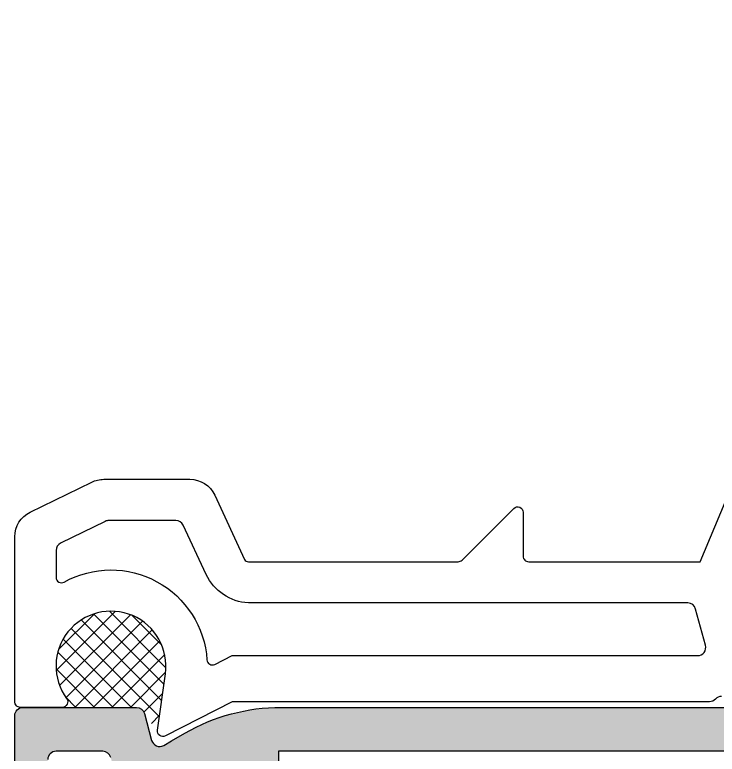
# Model space of a CAD drawing. Header units: millimetres. Extents: x 221 to 2771, y 196 to 840.
# Drawn here: x 633.31 to 638.42, y 633.35 to 638.73 of the extents above; entities that cross this region are included whole.
import ezdxf

# ---------------------------------------------------------------- set-up
doc = ezdxf.new("R2010")
doc.units = ezdxf.units.MM

# ---------------------------------------------------------------- blocks, each defined once
blk = doc.blocks.new('50S14')
at = {"ltscale": 10}
h = blk.add_hatch(color=252, dxfattribs=at)
h.paths.add_polyline_path([(-107.0316633276293, -174.2348603060191), (-107.0316633276293, -173.9348603060298, -0.4142135623734542), (-106.7316633276118, -173.6348603060069), (-106.4385787116021, -173.6348603060069, -0.1378721067443939), (-106.2822758219804, -173.6787950668477), (-104.787966217194, -174.5909255452138, 0.5855240683147054), (-104.3316633276322, -174.3348603060203), (-104.3316633276322, -174.1172793785522, 0.1925696473190736), (-104.8833196047494, -172.7380402910794), (-105.927306388015, -171.6417461691422, -0.3999714640781722), (-105.9273063880096, -171.2279744429006), (-104.8833196047885, -170.131680321068, 0.1925696473236248), (-104.3316633276322, -168.7524412335156), (-104.3316633276322, -168.5348603060283, 0.4720450111780245), (-104.6893052228911, -168.2404500278149), (-105.3512217644698, -168.6226077212759), (-106.2822758219795, -169.1909255452006, -0.1378721067295342), (-106.4385787115848, -169.2348603060423), (-106.7316633276373, -169.2348603060423, -0.4142135623734244), (-107.0316633276293, -168.9348603060503), (-107.0316633276293, -168.7494354371506), (-107.0316633276293, -165.3494354371505), (-107.0316633276293, -165.1640105682504, 0.1826758136856121), (-107.1566633276293, -164.8332916543773, -0.6457513110732706), (-106.9316633276253, -164.3348603060181), (-106.7316633276337, -164.3348603060181), (-104.8292656344161, -164.8446062316161, -0.2679491923812928), (-104.6171336000393, -165.0567382659829), (-104.6021906753581, -165.112506019861, 0.5773502688967477), (-104.1002808932894, -165.2469923404105), (-103.8323059116087, -164.9790173587444, 0.1763269807359087), (-103.7455795367428, -164.7930320476585), (-103.5328049182231, -162.3610070288228, 0.548618786638854), (-103.9342693705808, -162.0529525197976), (-105.345102626487, -162.5664538304391, 0.2637246697106664), (-105.5370799555226, -162.7916109613329, -0.3595082375259776), (-105.8316633275867, -163.0348603060302), (-107.3316589099218, -163.0348603063226), (-107.7209760423616, -163.0348603062739), (-128.7316633276209, -163.0348603060302), (-128.7316633276191, -134.7262723180147, 0.1316524975863685), (-129.6694855011015, -131.2262723180775), (-130.1151027155615, -130.4544406618688, -0.4931454260172502), (-129.9329408079279, -130.0146629139417), (-128.9540176140931, -129.7523612347154, 0.3394542588718448), (-128.7316633276191, -129.462583486833), (-128.7316633276191, -125.3348603060349, 0.4142135623750101), (-129.031663327612, -125.0348603060429), (-131.8258671392309, -125.0348603060429, 0.3639702342745288), (-132.121309465118, -125.2827658527344), (-132.2271056535242, -125.8827658527675, 0.4663076581460308), (-131.9316633276198, -126.234860306055), (-130.6316633276087, -126.234860306055, -0.4142135623735054), (-130.3316633276177, -126.5348603060452), (-130.3316633276177, -128.2348603060509, -0.3394542588718448), (-130.5540176140917, -128.5246380539334), (-131.7652718397371, -128.8491926455117, 0.1989123674490532), (-131.9474337472489, -128.9889703933227), (-132.2914709487691, -129.5848603061459, 0.2679491924676702), (-132.29147094876, -129.8848603059655), (-131.338843004572, -131.5348603060374, -0.5773502691865867), (-132.2048684083607, -133.034860306032), (-137.0584582468687, -133.034860306032, -0.5773502691864597), (-137.9244836506582, -131.5348603060397), (-136.9718557064721, -129.8848603059619, 0.2679491924497508), (-136.9718557064502, -129.5848603061581), (-137.3158929079777, -128.9889703933231, 0.1989123674430259), (-137.4980548154967, -128.849192645514), (-138.7093090411477, -128.5246380539302, -0.3394542588669976), (-138.9316633276162, -128.2348603060468), (-138.9316633276162, -126.5348603060488, -0.4142135623753175), (-138.6316633276188, -126.234860306055), (-137.3316633276177, -126.234860306055, 0.4663076581372916), (-137.0362210017151, -125.8827658527771), (-137.1420171901068, -125.2827658527463, 0.3639702342839328), (-137.4374595160011, -125.0348603060429), (-140.2316633276182, -125.0348603060484, 0.4142135623838832), (-140.5316633276111, -125.3348603060317), (-140.5316633276111, -126.5348603060429), (-140.5316633276111, -129.4625834868361, 0.3394542588724441), (-140.3093090411435, -129.752361234715), (-139.3303858473032, -130.0146629139399, -0.4931454260466112), (-139.1482239396832, -130.4544406618911), (-139.3101242967437, -130.7348603060386), (-139.593841154126, -131.2262723180738, 0.1316524975859529), (-140.5316633276111, -134.7262723180188), (-140.5316633276238, -137.2348603060282), (-140.5316633276238, -163.0348603060302), (-163.4316633276289, -163.0348603060302, -0.3595082375652164), (-163.7262466997349, -162.7916109613329, 0.2637246697108998), (-163.9182240287705, -162.5664538304391), (-165.3290572846731, -162.0529525197985, 0.548618786642126), (-165.7305217370345, -162.3610070288228), (-165.5177471185166, -164.7930320476439, 0.1763269807663559), (-165.4310207436351, -164.979017358758), (-165.163045761969, -165.2469923404101, 0.5773502688964338), (-164.6611359798994, -165.1125060198606), (-164.6461930551673, -165.0567382657914, -0.2679491922171351), (-164.4340610208305, -164.8446062316129), (-162.5316633276238, -164.3348603060181), (-162.3316633276331, -164.3348603060181, -0.645751311074018), (-162.1066633276282, -164.8332916543773, 0.1826758136856121), (-162.2316633276282, -165.1640105682504), (-162.2316633276282, -165.3494354371505), (-162.2316633276282, -168.7494354371506), (-162.2316633276282, -168.9348603060507, -0.4142135623747699), (-162.531663327622, -169.2348603060423), (-162.8247479436727, -169.2348603060423, -0.1378721067273603), (-162.981050833278, -169.190925545201), (-163.9121048907932, -168.6226077212732), (-164.5740214323673, -168.2404500278144, 0.4720450111767254), (-164.9316633276253, -168.5348603060279), (-164.9316633276253, -168.7524412335179, 0.1925696473261215), (-164.3800070504553, -170.1316803210825), (-163.3360202672488, -171.2279744429002, -0.3999714640774854), (-163.3360202672434, -171.6417461691422), (-164.3800070505072, -172.7380402910794, 0.1925696473193678), (-164.9316633276253, -174.1172793785518), (-164.9316633276253, -174.3348603060199, 0.5855240683163769), (-164.4753604380626, -174.5909255452125), (-162.9810508332735, -173.6787950668454, -0.137872106746101), (-162.8247479436491, -173.6348603060069), (-162.5316633276457, -173.6348603060069, -0.4142135623797253), (-162.2316633276282, -173.9348603060362), (-162.2316633276282, -177.7057100438647, 0.1826758136924784), (-162.1066633276282, -178.0364289577301, -0.6457513110576659), (-162.3316633276222, -178.5348603060302), (-162.5316633276238, -178.5348603060302), (-164.4340610208305, -178.0251143804358, -0.267949192194762), (-164.6461930551609, -177.81298234628), (-164.6611359799285, -177.7572145921067, 0.5773502688401332), (-165.163045761989, -177.6227282716586), (-165.4310207436561, -177.8907032533684, 0.1763269807280057), (-165.5177471185157, -178.0766885644471), (-165.7305217370363, -180.5087135832373, 0.5486187866409589), (-165.3290572846649, -180.8167680922465), (-163.9182240287923, -180.3032667816169, 0.2637246696943547), (-163.7262466997204, -180.0781096507162, -0.3595082375884101), (-163.4316633276353, -179.834860306019), (-160.9316633276217, -179.834860306019, 0.4142135623724582), (-160.6316633276297, -179.5348603060279), (-160.6316633276297, -175.1348603060123, -0.4142135623783869), (-160.3316633276268, -174.834860306019), (-134.6316633276288, -174.834860306019), (-108.9316633276253, -174.834860306019, -0.4142135623758867), (-108.6316633276278, -175.1348603060142), (-108.6316633276278, -179.5348603060279, 0.414213562372751), (-108.3316633276359, -179.834860306019), (-105.8316633276322, -179.834860306019, -0.359508237598308), (-105.5370799555371, -180.0781096507162, 0.2637246696951139), (-105.3451026264652, -180.3032667816169), (-103.9342693705844, -180.8167680922502, 0.5486187866423297), (-103.5328049182231, -180.5087135832255), (-103.7455795367409, -178.0766885644616, 0.1763269807370048), (-103.8323059116015, -177.8907032533689), (-104.1002808932685, -177.6227282716591, 0.577350268840072), (-104.602190675329, -177.7572145921072), (-104.6171336001157, -177.8129823463532, -0.2679491921321553), (-104.8292656344315, -178.0251143804371), (-106.7316633276337, -178.5348603060302), (-106.9316633276344, -178.5348603060302, -0.6457513110616049), (-107.1566633276293, -178.0364289577296, 0.1826758136952282), (-107.0316633276293, -177.7057100438624), (-107.0316633276293, -177.6348603060192)])
h.paths.add_polyline_path([(-159.5816633276286, -164.7348603060445), (-134.6316633276297, -164.7348603060441), (-109.6816633276289, -164.7348603060441), (-109.6816633276289, -166.0348603060438, 0.4142135623730475), (-109.3816633276297, -166.334860306044), (-108.9316633276271, -166.334860306044, -0.4142135623730951), (-108.6316633276269, -166.6348603060437), (-108.6316633276269, -171.334860306044, -0.4142135623730951), (-108.9316633276271, -171.6348603060442), (-109.3816633276297, -171.6348603060442, 0.4142135623724465), (-109.6816633276289, -171.9348603060439), (-109.6816633276289, -173.2348603060441), (-134.6316633276288, -173.2348603060441), (-159.5816633276286, -173.2348603060445), (-159.5816633276286, -171.9348603060453, 0.4142135623728716), (-159.8816633276288, -171.6348603060455), (-160.3316633276304, -171.6348603060455, -0.414213562373177), (-160.6316633276306, -171.3348603060454), (-160.6316633276315, -166.6348603060455, -0.4142135623730124), (-160.3316633276304, -166.3348603060454), (-159.8816633276288, -166.3348603060454, 0.4142135623728716), (-159.5816633276286, -166.0348603060452)], flags=16)
h.paths.add_polyline_path([(-138.9316633276135, -134.6348603060669), (-130.3316633276177, -134.6348603060669), (-130.3316633276222, -144.5348603060302), (-130.3316633276213, -163.0348603060374), (-134.6316633276297, -163.0348603060384), (-138.9316633276098, -163.0348603060429)], flags=16)
at = {"color": 252, "ltscale": 10}
for points in [[(-138.7093090411477, -128.5246380539302, -0.3394542588669976), (-138.9316633276162, -128.2348603060468), (-138.9316633276162, -126.5348603060488, -0.4142135623753175), (-138.6316633276188, -126.234860306055)], [(-137.4374595160011, -125.0348603060429), (-140.2316633276182, -125.0348603060484, 0.4142135623838832), (-140.5316633276111, -125.3348603060317), (-140.5316633276111, -126.5348603060429), (-140.5316633276111, -129.4625834868361, 0.3394542588724441), (-140.3093090411435, -129.752361234715), (-139.3303858473032, -130.0146629139399, -0.4931454260466112), (-139.1482239396832, -130.4544406618911), (-139.3101242967437, -130.7348603060386), (-139.593841154126, -131.2262723180738, 0.1316524975859529), (-140.5316633276111, -134.7262723180188), (-140.5316633276238, -137.2348603060282), (-140.5316633276238, -163.0348603060302)]]:
    blk.add_lwpolyline(points, format="xyb", dxfattribs=at)
blk.add_lwpolyline([(-138.9316633276135, -134.6348603060669), (-130.3316633276177, -134.6348603060669), (-130.3316633276222, -144.5348603060302), (-130.3316633276222, -163.0348603060374), (-134.6316633276297, -163.0348603060384), (-138.9316633276098, -163.0348603060429)], close=True, dxfattribs=at)
blk = doc.blocks.new('A02110')
at = {"color": 31}
blk.add_lwpolyline([(2086.684703713712, 5275.959376874218, -0.2134217651394822), (2086.784703713504, 5276.182983671672, 0.2134217651385462), (2086.884703713298, 5276.406590469125), (2086.884703713298, 5293.769251287924), (2088.123193265942, 5296.199923894901, 0.6068148963117069), (2087.917157340913, 5296.488775608599), (2085.863049915219, 5296.200089636422, -1.485656834821649), (2086.766521895116, 5299.794102078387, 0.6141312683274195), (2087.084703713298, 5299.955449708836), (2087.084703713298, 5301.480625773906, 0.414213562374748), (2086.884703713298, 5301.680625773906), (2080.876377821476, 5301.680625773906, 0.2867453857592066), (2079.977583775176, 5301.118996920695), (2078.885909666998, 5298.880733302945, 0.113935608301522), (2078.784703713297, 5298.442362156156), (2078.784703713297, 5295.3121795483, 0.2914734195860821), (2079.362085451557, 5294.405871761262), (2081.698096452558, 5293.316571941961, -0.2914734195868772), (2081.784703713297, 5293.180625773904), (2081.784703713297, 5285.546311198839, -0.1989123673847475), (2081.726125069535, 5285.404889842603), (2079.843282357061, 5283.522047130127, 0.6681786379194835), (2079.984703713298, 5283.18062577389), (2081.584703713298, 5283.18062577389, -0.4142135623786107), (2081.784703713297, 5282.980625773891), (2081.784703713297, 5276.737405224356), (2079.619312829756, 5275.835847866874)], format="xyb", dxfattribs=at)
blk.add_lwpolyline([(2080.284703713298, 5295.821835756946), (2080.284703713298, 5298.257667603257, -0.1139356082987668), (2080.315065499409, 5298.389178947293), (2081.106635089113, 5300.012137117943, -0.2867453857568838), (2081.376273303003, 5300.180625773906), (2082.352057738249, 5300.180625773906, -0.5721834887357369), (2082.526795358522, 5299.883328476608, 0.550709455810998), (2085.356284180659, 5294.688087367946, -0.5387713605433307), (2085.521432940775, 5294.3977156448), (2085.201214356846, 5293.769251287924), (2085.201214356846, 5276.837554133293, -0.4943955876010402), (2084.822404243317, 5276.548090895545), (2083.505893599773, 5276.906527960246, -0.3383337160466393), (2083.284703713297, 5277.195991197994), (2083.284703713297, 5293.180625773915, 0.2769396759980626), (2082.248019940568, 5294.715205286548), (2080.457918234776, 5295.549943420834, -0.2914734195861531)], format="xyb", close=True, dxfattribs=at)

msp = doc.modelspace()

# ---------------------------------------------------------------- hatches: boundary and pattern name
h = msp.add_hatch()
h.set_pattern_fill('ANSI37', color=32, scale=0.03, angle=270, style=0)
h.set_pattern_definition([(224.9999999999997, (780.3106011727415, 1142.878076590236), (-0.0673519209080187, 0.0673519209080186), []), (135, (780.3106011727415, 1142.878076590236), (0.0673519209080186, 0.0673519209080187), [])])
h.paths.add_polyline_path([(634.1973652324117, 633.6933789802779), (633.6568558092738, 633.6933789802779, 0.6141312683917499), (633.6891253353573, 633.7570153439137, -1.485656834821666), (634.4079278237497, 633.9377097398947), (634.3501906293202, 633.5268882547562, 0.0995082532607401), (634.3511161009342, 633.5111502273057), (634.2548253105145, 633.650651485148, 0.1573523633972758), (634.2338909181534, 633.680980180694, 0.1651006681940717)])

# ---------------------------------------------------------------- block references
at = {"lineweight": -2, "xscale": -0.2, "yscale": 0.2, "zscale": 0.2, "rotation": 89.99999999999979}
msp.add_blockref('50S14', (608.3048485350498, 605.5870463147539), dxfattribs=at)
at = {"xscale": -0.2, "yscale": 0.2, "zscale": 0.2, "rotation": 89.99999999999979}
msp.add_blockref('A02110', (1693.647945751034, 1051.110319722938), dxfattribs=at)

doc.saveas('drawing.dxf')
